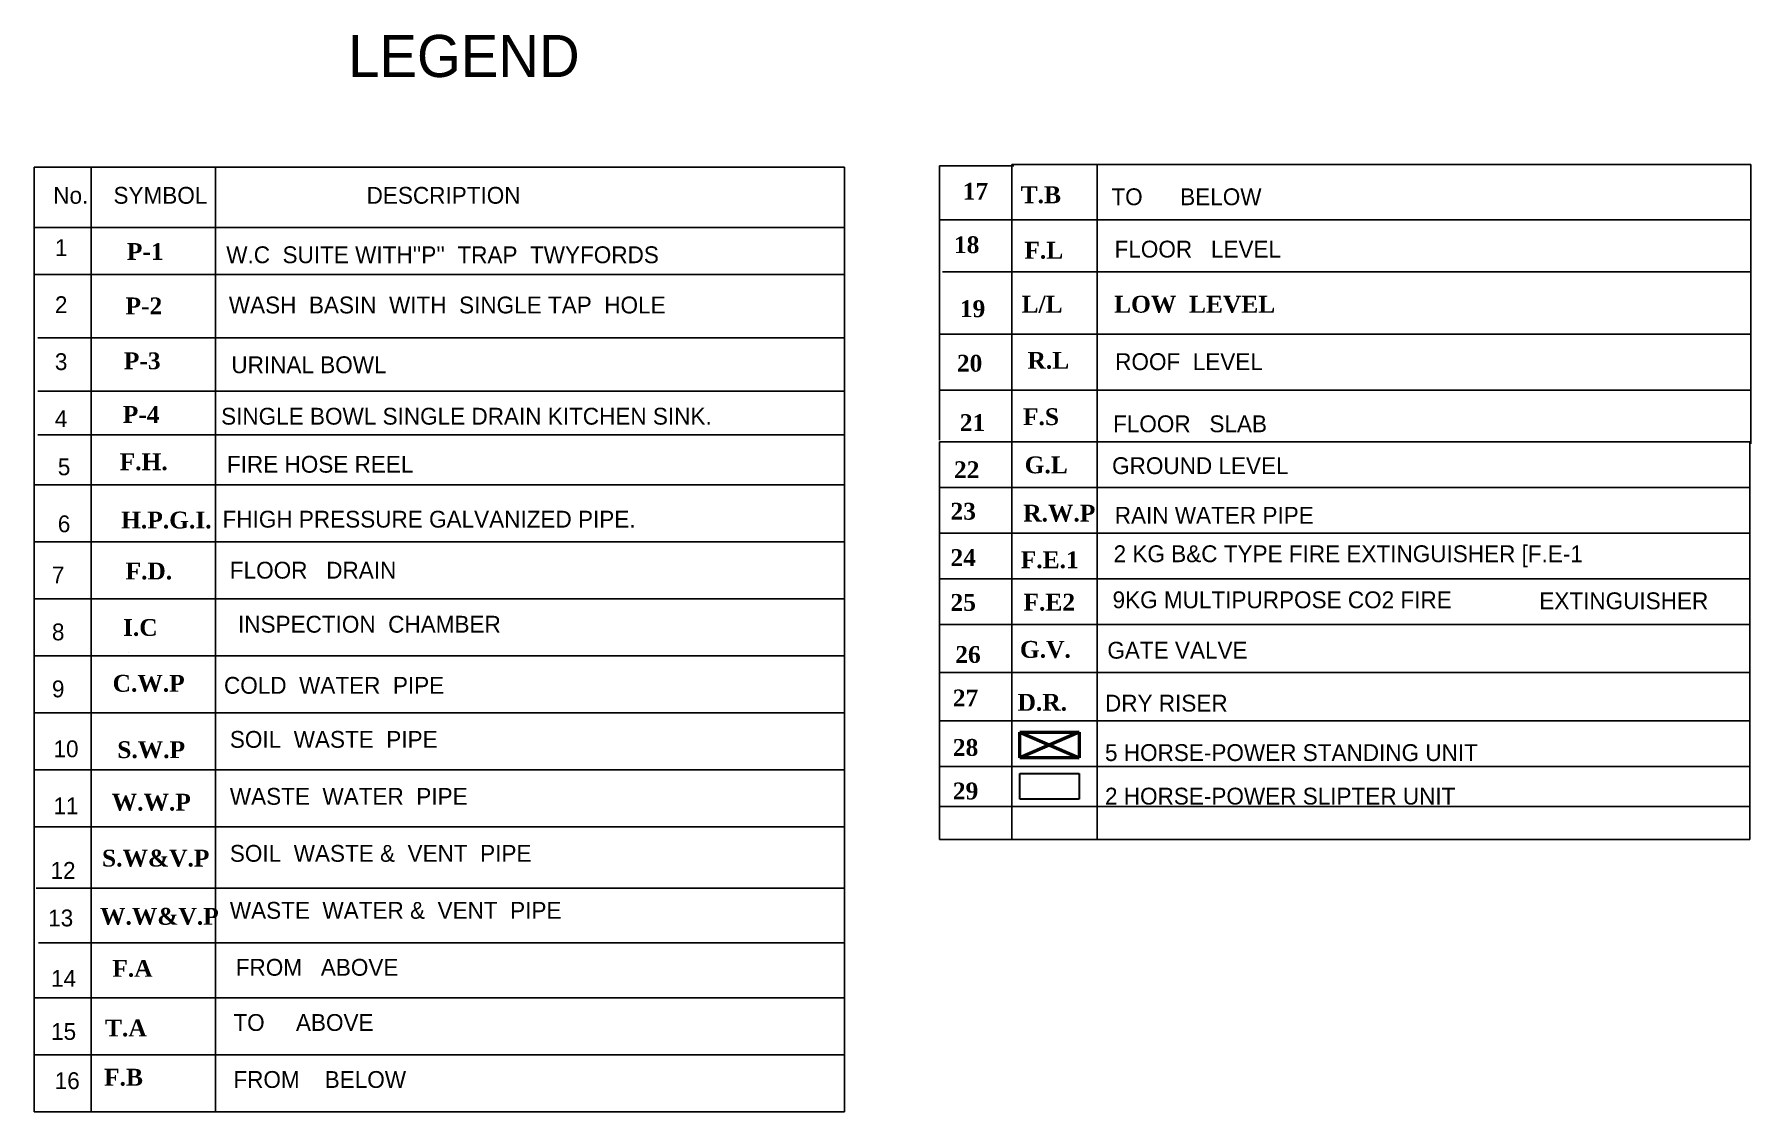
# Model space of a CAD drawing. Header units: millimetres. Extents: x -599088 to 175795, y -639251 to 31.
# Drawn here: x 101052 to 175795, y -413387 to -366464 of the extents above; entities that cross this region are included whole.
import ezdxf

# ---------------------------------------------------------------- set-up
doc = ezdxf.new("R2010")
doc.units = ezdxf.units.MM
doc.header["$LTSCALE"] = 2
doc.header["$MEASUREMENT"] = 0
for name, color, linetype in [('COL', 6, 'Continuous'), ('LAY', 8, 'Continuous'), ('LEGEND', 8, 'Continuous')]:
    doc.layers.add(name, color=color, linetype=linetype)
doc.layers.add('TEXT3', color=8, linetype='Continuous', lineweight=5)

msp = doc.modelspace()

# ---------------------------------------------------------------- linework, layer by layer
at = {"layer": 'COL'}
for p, q in [((140594, -376805), (175762, -376805)), ((140450, -381966), (175762, -381966)), ((101131, -403647), (136339, -403647)), ((101231, -406038), (136339, -406038))]:
    msp.add_line(p, q, dxfattribs=at)
at = {"layer": 'LAY'}
for p, q in [((140470, -384136), (140470, -372190)), ((140470, -372190), (143709, -372190)), ((143627, -372137), (175795, -372137)), ((143627, -372137), (143627, -401530)), ((147342, -372137), (147342, -401530)), ((175795, -384296), (175795, -372137)), ((101052, -372255), (136339, -372255)), ((101052, -372255), (101052, -413387)), ((103522, -372255), (103522, -413387)), ((108948, -372255), (108948, -413387)), ((136339, -372255), (136339, -413387)), ((101052, -374882), (136339, -374882)), ((140475, -374544), (175762, -374544)), ((101052, -376919), (136339, -376919)), ((101198, -379684), (136339, -379684)), ((140475, -379528), (175762, -379528)), ((101198, -382012), (136339, -382012)), ((108948, -383382), (108948, -413387)), ((101198, -383903), (136339, -383903)), ((140475, -384215), (140475, -392216)), ((140475, -384215), (140475, -392216)), ((140475, -384215), (175762, -384215)), ((175760, -392216), (175762, -384215)), ((101052, -386086), (136339, -386086)), ((140475, -386202), (175761, -386202)), ((103522, -387462), (103522, -413387)), ((101052, -388568), (136339, -388568)), ((140475, -388190), (175761, -388190)), ((140475, -388295), (140475, -396296)), ((175760, -396296), (175762, -388295)), ((103522, -389570), (103522, -413387)), ((140475, -390178), (173429, -390178)), ((140475, -390178), (175760, -390178)), ((140475, -390403), (140475, -401530)), ((175759, -401530), (175762, -390403)), ((101052, -391050), (136339, -391050)), ((140475, -392166), (173429, -392166)), ((140475, -392166), (175760, -392166)), ((101052, -393532), (136339, -393532)), ((140475, -394258), (175760, -394258)), ((101052, -396014), (136339, -396014)), ((140475, -396366), (175760, -396366)), ((140475, -398354), (175760, -398354)), ((101052, -398496), (136339, -398496)), ((140475, -400096), (175760, -400096)), ((101052, -400978), (136339, -400978)), ((140475, -401530), (175760, -401530)), ((101052, -408423), (136339, -408423)), ((101052, -410905), (136339, -410905)), ((101052, -413387), (136339, -413387))]:
    msp.add_line(p, q, dxfattribs=at)
at = {"layer": 'LEGEND', "color": 1}
msp.add_line((105170, -393409), (105170, -393409), dxfattribs=at)
at = {"layer": 'TEXT3', "color": 233, "lineweight": 50}
for p, q in [((143965, -396851), (146551, -396851)), ((143965, -396851), (146551, -397972)), ((143966, -397972), (143966, -396851)), ((146551, -396851), (143966, -397972)), ((146551, -396851), (146551, -397972)), ((146551, -397972), (143966, -397972))]:
    msp.add_line(p, q, dxfattribs=at)
at = {"layer": 'TEXT3', "color": 6, "lineweight": 30}
for p, q in [((143965, -398656), (146551, -398656)), ((143966, -399776), (143966, -398656)), ((146551, -398656), (146551, -399776)), ((146551, -399776), (143966, -399776))]:
    msp.add_line(p, q, dxfattribs=at)

# ---------------------------------------------------------------- texts
at = {"layer": 'LEGEND'}
for s, height, p in [(' LEGEND', 1833.7, (114035, -368325)), ('No.', 733.5, (101876, -373843)), ('SYMBOL', 733.5, (104499, -373843)), ('DESCRIPTION', 733.47, (115522, -373843)), ('TO      BELOW', 733.47, (147955, -373906)), ('1', 733, (101947, -376124)), ("W.C  SUITE WITH''P''  TRAP  TWYFORDS", 733.47, (109410, -376432)), ('FLOOR   LEVEL', 733.47, (148094, -376186)), ('2', 733, (101947, -378606)), ('WASH  BASIN  WITH  SINGLE TAP  HOLE', 733.47, (109522, -378620)), ('3', 733, (101947, -381088)), ('URINAL BOWL', 733.47, (109632, -381223)), ('4', 733, (101947, -383570)), ('SINGLE BOWL SINGLE DRAIN KITCHEN SINK.', 733.47, (109186, -383464)), ('FIRE HOSE REEL', 733.47, (109440, -385557)), ('5', 733, (102075, -385668)), ('6', 733, (102075, -388150)), ('FHIGH PRESSURE GALVANIZED PIPE.', 733.47, (109249, -387949)), ('2 KG B&C TYPE FIRE EXTINGUISHER [F.E-1', 733.47, (148052, -389454)), ('7', 733, (101819, -390376)), ('FLOOR   DRAIN', 733.47, (109567, -390170)), ('9KG MULTIPURPOSE CO2 FIRE ', 733.47, (148007, -391460)), ('EXTINGUISHER', 733.47, (166590, -391503)), ('8', 733, (101819, -392858)), ('INSPECTION  CHAMBER', 733.47, (109922, -392524)), ('9', 733, (101819, -395340)), ('COLD  WATER  PIPE', 733.47, (109311, -395185)), ('SOIL  WASTE  PIPE', 733.47, (109567, -397539)), ('10', 733.5, (101885, -397950)), ('11', 733.5, (101885, -400432)), ('WASTE  WATER  PIPE', 733.47, (109567, -400021)), ('SOIL  WASTE &  VENT  PIPE', 733.47, (109567, -402503)), ('12', 733.5, (101757, -403246)), ('WASTE  WATER &  VENT  PIPE', 733.47, (109567, -404985)), ('13', 733.5, (101654, -405317)), ('14', 733.5, (101782, -407947)), ('FROM   ABOVE', 733.47, (109823, -407467)), ('15', 733.5, (101782, -410262)), ('TO     ABOVE', 733.47, (109720, -409870)), ('16', 733.5, (101939, -412404)), ('FROM    BELOW', 733.47, (109720, -412352))]:
    msp.add_text(s, height=height, dxfattribs=at).set_placement(p)
at = {"layer": 'LEGEND', "attachment_point": 1}
for s, insert, char_height, width in [('{\\fTimes New Roman|b1|i0|c0|p18;17}', (141483, -372934), 733.47, 3175.02), ('{\\fTimes New Roman|b1|i0|c0|p18;T.B}', (144005, -373086), 733.47, 5129.92), ('{\\fTimes New Roman|b1|i0|c0|p18;P-1}', (105082, -375556), 733.47, 9150), ('{\\fTimes New Roman|b1|i0|c0|p18;18}', (141099, -375262), 733.47, 2242.09), ('{\\fTimes New Roman|b1|i0|c0|p18;F.L}', (144167, -375502), 733.47, 5331.89), ('{\\fTimes New Roman|b1|i0|c0|p18;19}', (141355, -378048), 733.47, 2241.89), ('{\\fTimes New Roman|b1|i0|c0|p18;L/L}', (144046, -377851), 733.47, 4393.22), ('{\\fTimes New Roman|b1|i0|c0|p18;LOW  LEVEL}', (148073, -377853), 733.47, 29877.55), ('{\\fTimes New Roman|b1|i0|c0|p18;20}', (141227, -380423), 733.47, 2241.98), ('{\\fTimes New Roman|b1|i0|c0|p18;R.L}', (144304, -380299), 733.47, 3051.6), ('ROOF  LEVEL', (148120, -380354), 733.47, 23997.61), ('{\\fTimes New Roman|b1|i0|c0|p18;21}', (141355, -383009), 733.47, 1981.68), ('{\\fTimes New Roman|b1|i0|c0|p18;F.S}', (144106, -382750), 733.47, 2214.87), ('FLOOR   SLAB', (148027, -383061), 733.47, 24994.63), ('{\\fTimes New Roman|b1|i0|c0|p18;G.L}', (144179, -384849), 733.47, 2215.08), ('GROUND LEVEL', (147986, -384885), 733.47, 24994.25), ('{\\fTimes New Roman|b1|i0|c0|p18;22}', (141099, -385061), 733.47, 2241.89), ('{\\fTimes New Roman|b1|i0|c0|p18;23}', (140948, -386869), 733.47, 2242.17), ('{\\fTimes New Roman|b1|i0|c0|p18;R.W.P}', (144117, -386951), 733.47, 2214.82), ('RAIN WATER PIPE', (148102, -387045), 733.47, 24994.78), ('{\\fTimes New Roman|b1|i0|c0|p18;24}', (140948, -388888), 733.47, 2242.2), ('{\\fTimes New Roman|b1|i0|c0|p18;F.E.1}', (144009, -388982), 733.47, 2214.8), ('{\\fTimes New Roman|b1|i0|c0|p18;25}', (140948, -390841), 733.47, 2242), ('{\\fTimes New Roman|b1|i0|c0|p18;F.E2}', (144128, -390830), 733.47, 2214.8), ('{\\fTimes New Roman|b1|i0|c0|p18;I.C}', (104913, -391931), 733.47, 3150.66), ('{\\fTimes New Roman|b1|i0|c0|p18;26}', (141155, -393108), 733.47, 2242), ('{\\fTimes New Roman|b1|i0|c0|p18;G.V.}', (143973, -392886), 733.47, 2215), ('GATE VALVE', (147780, -392922), 733.5, 24994), ('{\\fTimes New Roman|b1|i0|c0|p18;C.W.P}', (104462, -394363), 733.47, 3473.81), ('{\\fTimes New Roman|b1|i0|c0|p18;27}', (141052, -395004), 733.47, 2242), ('{\\fTimes New Roman|b1|i0|c0|p18;D.R.}', (143870, -395191), 733.47, 2215), ('DRY RISER', (147677, -395227), 733.5, 24994), ('{\\fTimes New Roman|b1|i0|c0|p18;S.W.P}', (104664, -397254), 733.47, 3069.87), ('{\\fTimes New Roman|b1|i0|c0|p18;28}', (141052, -397157), 733.47, 2242), ('5 HORSE-POWER STANDING UNIT', (147677, -397381), 733.47, 24994), ('{\\fTimes New Roman|b1|i0|c0|p18;29}', (141052, -399053), 733.47, 2242), ('{\\fTimes New Roman|b1|i0|c0|p18;W.W.P}', (104422, -399540), 733.47, 3877.74), ('2 HORSE-POWER SLIPTER UNIT', (147677, -399277), 733.47, 24994), ('{\\fTimes New Roman|b1|i0|c0|p18;W.W&V.P}', (103914, -404513), 733.47, 4524.03), ('{\\fTimes New Roman|b1|i0|c0|p18;F.A}', (104449, -406780), 733.47, 3796.95), ('{\\fTimes New Roman|b1|i0|c0|p18;T.A}', (104130, -409374), 733.47, 4806.78), ('{\\fTimes New Roman|b1|i0|c0|p18;F.B}', (104089, -411519), 733.47, 4150.39)]:
    msp.add_mtext(s, dxfattribs=dict(at, insert=insert, char_height=char_height, width=width))
at = {"layer": 'LEGEND', "char_height": 733.47, "attachment_point": 1}
for s, insert in [('{\\fTimes New Roman|b1|i0|c0|p18;P-2}', (105023, -377926)), ('{\\fTimes New Roman|b1|i0|c0|p18;P-3}', (104950, -380317)), ('{\\fTimes New Roman|b1|i0|c0|p18;P-4}', (104903, -382652)), ('{\\fTimes New Roman|b1|i0|c0|p18;F.H.}', (104769, -384714)), ('{\\fTimes New Roman|b1|i0|c0|p18;H.P.G.I.}', (104833, -387252)), ('{\\fTimes New Roman|b1|i0|c0|p18;F.D.}', (105023, -389472)), ('{\\fTimes New Roman|b1|i0|c0|p18;S.W&V.P}', (103999, -401977))]:
    msp.add_mtext(s, dxfattribs=dict(at, insert=insert))

doc.saveas('drawing.dxf')
